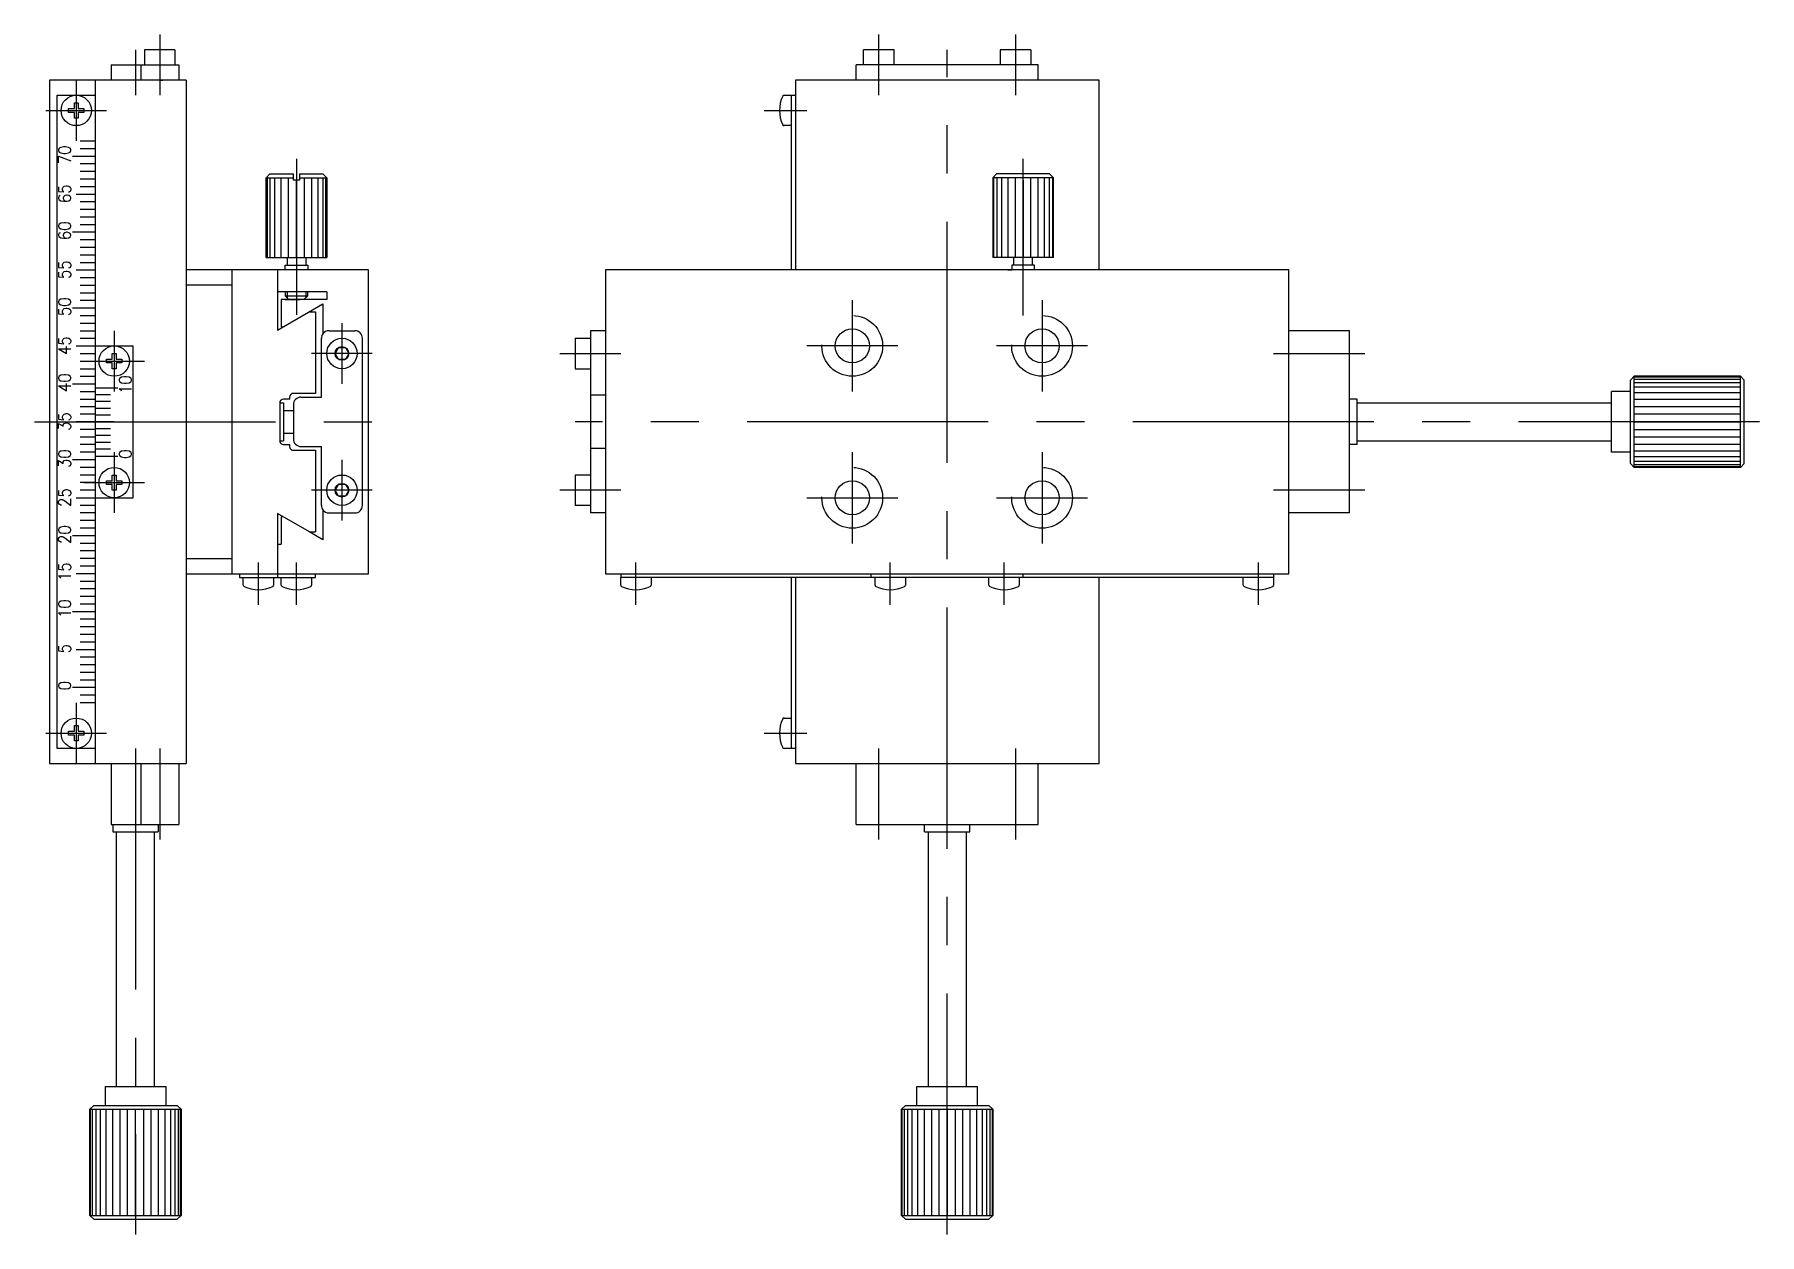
# Model space of a CAD drawing. Extents: x -181 to 303, y -176 to 120.
# Drawn here: x 75.5 to 302.7, y -107 to 51 of the extents above; entities that cross this region are included whole.
import ezdxf

# ---------------------------------------------------------------- set-up
doc = ezdxf.new("R2010")
doc.units = 0
doc.linetypes.add('CENTER', pattern=[50.8, 31.75, -6.35, 6.35, -6.35])
doc.linetypes.add('DASHED', pattern=[19.05, 12.7, -6.35])
doc.layers.get('0').update_dxf_attribs({"linetype": 'CONTINUOUS'})
doc.layers.add('CENTER', color=1, linetype='CENTER')
doc.styles.add('CONVERTER_2', font='txt.shx', dxfattribs={"width": 0.9})

# ---------------------------------------------------------------- blocks, each defined once
blk = doc.blocks.new('*U2')
at = {"color": 7, "linetype": 'CONTINUOUS', "style": 'CONVERTER_2', "width": 0.9}
blk.add_text('0', height=1.6, rotation=90, dxfattribs=at).set_placement((80.26, -35.36))
blk = doc.blocks.new('*U3')
at = {"color": 7, "linetype": 'CONTINUOUS', "style": 'CONVERTER_2', "width": 0.9}
blk.add_text('5', height=1.6, rotation=90, dxfattribs=at).set_placement((80.26, -30.48))
blk = doc.blocks.new('*U4')
at = {"color": 7, "linetype": 'CONTINUOUS', "style": 'CONVERTER_2', "width": 0.9}
blk.add_text('10', height=1.6, rotation=90, dxfattribs=at).set_placement((80.26, -25.84))
blk = doc.blocks.new('*U5')
at = {"color": 7, "linetype": 'CONTINUOUS', "style": 'CONVERTER_2', "width": 0.9}
blk.add_text('15', height=1.6, rotation=90, dxfattribs=at).set_placement((80.26, -20.96))
blk = doc.blocks.new('*U6')
at = {"color": 7, "linetype": 'CONTINUOUS', "style": 'CONVERTER_2', "width": 0.9}
blk.add_text('25', height=1.6, rotation=90, dxfattribs=at).set_placement((80.26, -11.2))
blk = doc.blocks.new('*U7')
at = {"color": 7, "linetype": 'CONTINUOUS', "style": 'CONVERTER_2', "width": 0.9}
blk.add_text('20', height=1.6, rotation=90, dxfattribs=at).set_placement((80.26, -16.08))
blk = doc.blocks.new('*U8')
at = {"color": 7, "linetype": 'CONTINUOUS', "style": 'CONVERTER_2', "width": 0.9}
blk.add_text('30', height=1.6, rotation=90, dxfattribs=at).set_placement((80.26, -6.08))
blk = doc.blocks.new('*U9')
at = {"color": 7, "linetype": 'CONTINUOUS', "style": 'CONVERTER_2', "width": 0.9}
blk.add_text('0', height=1.6, rotation=90, dxfattribs=at).set_placement((88.26, -4.86))
blk = doc.blocks.new('*U10')
at = {"color": 7, "linetype": 'CONTINUOUS', "style": 'CONVERTER_2', "width": 0.9}
blk.add_text('10', height=1.6, rotation=90, dxfattribs=at).set_placement((88.26, 3.66))
blk = doc.blocks.new('*U11')
at = {"color": 7, "linetype": 'CONTINUOUS', "style": 'CONVERTER_2', "width": 0.9}
blk.add_text('35', height=1.6, rotation=90, dxfattribs=at).set_placement((80.26, -1.2))
blk = doc.blocks.new('*U12')
at = {"color": 7, "linetype": 'CONTINUOUS', "style": 'CONVERTER_2', "width": 0.9}
blk.add_text('40', height=1.6, rotation=90, dxfattribs=at).set_placement((80.26, 3.92))
blk = doc.blocks.new('*U13')
at = {"color": 7, "linetype": 'CONTINUOUS', "style": 'CONVERTER_2', "width": 0.9}
blk.add_text('45', height=1.6, rotation=90, dxfattribs=at).set_placement((80.26, 8.8))
blk = doc.blocks.new('*U14')
at = {"color": 7, "linetype": 'CONTINUOUS', "style": 'CONVERTER_2', "width": 0.9}
blk.add_text('50', height=1.6, rotation=90, dxfattribs=at).set_placement((80.26, 13.92))
blk = doc.blocks.new('*U15')
at = {"color": 7, "linetype": 'CONTINUOUS', "style": 'CONVERTER_2', "width": 0.9}
blk.add_text('55', height=1.6, rotation=90, dxfattribs=at).set_placement((80.26, 18.8))
blk = doc.blocks.new('*U16')
at = {"color": 7, "linetype": 'CONTINUOUS', "style": 'CONVERTER_2', "width": 0.9}
blk.add_text('60', height=1.6, rotation=90, dxfattribs=at).set_placement((80.26, 23.92))
blk = doc.blocks.new('*U17')
at = {"color": 7, "linetype": 'CONTINUOUS', "style": 'CONVERTER_2', "width": 0.9}
blk.add_text('65', height=1.6, rotation=90, dxfattribs=at).set_placement((80.26, 28.8))
blk = doc.blocks.new('*U18')
at = {"color": 7, "linetype": 'CONTINUOUS', "style": 'CONVERTER_2', "width": 0.9}
blk.add_text('70', height=1.6, rotation=90, dxfattribs=at).set_placement((80.26, 33.92))

msp = doc.modelspace()

# ---------------------------------------------------------------- linework, layer by layer
at = {"color": 7, "linetype": 'CONTINUOUS'}
for p, q in [((91.99, 49), (89.99, 49)), ((89.99, 49), (89.99, 47)), ((93.99, 49), (91.99, 49)), ((93.99, 49), (93.99, 47)), ((188.71, 49), (184.71, 49)), ((184.71, 47), (184.71, 49)), ((188.71, 47), (188.71, 49)), ((202.71, 49), (202.71, 47)), ((206.71, 49), (202.71, 49)), ((206.71, 49), (206.71, 47)), ((85.59, 47), (85.59, 45)), ((85.59, 47), (85.59, 45)), ((85.59, 47), (91.99, 47)), ((89.49, 47), (89.49, 45)), ((91.99, 47), (94.49, 47)), ((94.49, 47), (94.49, 45)), ((190.71, 47), (183.71, 47)), ((183.71, 45), (183.71, 47)), ((192.21, 47), (190.71, 47)), ((199.21, 47), (192.21, 47)), ((200.71, 47), (199.21, 47)), ((207.71, 47), (200.71, 47)), ((207.71, 47), (206.71, 47)), ((207.71, 45), (207.71, 47)), ((77.49, 45), (77.49, -45)), ((95.49, 45), (77.49, 45)), ((83.49, 45), (83.49, -45)), ((91.99, 45), (85.59, 45)), ((94.49, 45), (91.79, 45)), ((91.99, 45), (91.99, 45)), ((92.09, 45), (92.39, 45)), ((92.79, 45), (92.09, 45)), ((95.49, 45), (94.49, 45)), ((95.49, 45), (95.49, -45)), ((175.71, 45), (175.71, 20)), ((190.71, 45), (175.71, 45)), ((192.21, 45), (190.71, 45)), ((199.21, 45), (192.21, 45)), ((200.71, 45), (199.21, 45)), ((215.71, 45), (200.71, 45)), ((207.71, 45), (205.71, 45)), ((209.71, 45), (207.71, 45)), ((215.71, 20), (215.71, 45)), ((78.49, -43), (78.49, 43)), ((78.49, 43), (83.49, 43)), ((79.99, 41.25), (80.74, 41.25)), ((79.99, 40.75), (79.99, 41.25)), ((80.74, 42), (81.24, 42)), ((80.74, 41.25), (80.74, 42)), ((81.24, 42), (81.24, 41.25)), ((81.24, 41.25), (81.99, 41.25)), ((81.99, 41.25), (81.99, 40.75)), ((174.22, 43), (175.71, 43)), ((175.21, 20), (175.21, 43)), ((80.74, 40.75), (79.99, 40.75)), ((80.74, 40), (80.74, 40.75)), ((81.24, 40), (80.74, 40)), ((81.24, 40.75), (81.24, 40)), ((81.99, 40.75), (81.24, 40.75)), ((175.21, 39), (174.22, 39)), ((81.49, 37), (83.49, 37)), ((80.49, 35), (83.49, 35)), ((81.49, 36), (83.49, 36)), ((81.49, 34), (83.49, 34)), ((81.49, 33), (83.49, 33)), ((81.49, 32), (83.49, 32)), ((106.49, 32.64), (105.99, 32.14)), ((105.99, 21.64), (105.99, 32.14)), ((105.99, 32.14), (109.59, 32.14)), ((106.13, 32.14), (106.13, 21.64)), ((106.49, 32.64), (109.59, 32.64)), ((106.53, 21.64), (106.53, 32.14)), ((107.16, 21.64), (107.16, 32.14)), ((107.99, 21.64), (107.99, 32.14)), ((108.96, 21.64), (108.96, 32.14)), ((109.59, 31.84), (109.59, 32.64)), ((109.99, 31.84), (109.59, 31.84)), ((109.99, 21.64), (109.99, 31.84)), ((110.39, 31.84), (109.99, 31.84)), ((110.39, 32.64), (110.39, 31.84)), ((110.39, 32.64), (113.49, 32.64)), ((110.39, 32.14), (113.99, 32.14)), ((111.03, 32.14), (111.03, 21.64)), ((111.99, 32.14), (111.99, 21.64)), ((112.82, 32.14), (112.82, 21.64)), ((113.46, 32.14), (113.46, 21.64)), ((113.99, 32.14), (113.49, 32.64)), ((113.86, 21.64), (113.86, 32.14)), ((113.99, 32.14), (113.99, 21.64)), ((201.71, 32.14), (202.21, 32.64)), ((201.71, 32.14), (201.71, 21.64)), ((205.71, 32.14), (201.71, 32.14)), ((201.85, 21.64), (201.85, 32.14)), ((205.71, 32.64), (202.21, 32.64)), ((202.25, 32.14), (202.25, 21.64)), ((202.88, 32.14), (202.88, 21.64)), ((203.71, 32.14), (203.71, 21.64)), ((204.68, 32.14), (204.68, 21.64)), ((209.21, 32.64), (205.71, 32.64)), ((209.71, 32.14), (205.71, 32.14)), ((205.71, 21.64), (205.71, 32.14)), ((205.71, 31.84), (205.71, 21.64)), ((206.75, 21.64), (206.75, 32.14)), ((207.71, 21.64), (207.71, 32.14)), ((208.54, 21.64), (208.54, 32.14)), ((209.17, 21.64), (209.17, 32.14)), ((209.21, 32.64), (209.71, 32.14)), ((209.57, 32.14), (209.57, 21.64)), ((209.71, 21.64), (209.71, 32.14)), ((80.99, 30), (83.49, 30)), ((81.49, 31), (83.49, 31)), ((81.49, 29), (83.49, 29)), ((81.49, 28), (83.49, 28)), ((80.49, 25), (83.49, 25)), ((81.49, 27), (83.49, 27)), ((81.49, 26), (83.49, 26)), ((81.49, 24), (83.49, 24)), ((81.49, 23), (83.49, 23)), ((81.49, 22), (83.49, 22)), ((81.49, 21), (83.49, 21)), ((105.99, 21.64), (106.13, 21.64)), ((106.13, 21.64), (108.77, 21.64)), ((108.49, 20.64), (111.49, 20.64)), ((108.49, 20), (108.49, 20.64)), ((108.77, 21.64), (109.99, 21.64)), ((108.77, 21.64), (108.77, 20.64)), ((109.99, 21.64), (111.22, 21.64)), ((111.22, 21.64), (111.22, 20.64)), ((111.22, 21.64), (113.99, 21.64)), ((111.49, 20.64), (111.49, 20)), ((201.85, 21.64), (201.71, 21.64)), ((204.49, 21.64), (201.85, 21.64)), ((207.21, 20.64), (204.21, 20.64)), ((204.21, 20.64), (204.21, 20)), ((205.71, 21.64), (204.49, 21.64)), ((204.49, 20.64), (204.49, 21.64)), ((206.94, 21.64), (205.71, 21.64)), ((206.94, 20.64), (206.94, 21.64)), ((209.71, 21.64), (206.94, 21.64)), ((207.21, 20), (207.21, 20.64)), ((80.99, 20), (83.49, 20)), ((81.49, 19), (83.49, 19)), ((119.49, 20), (95.49, 20)), ((95.49, 20), (95.49, -20)), ((101.49, 20), (101.49, -20)), ((107.49, 20), (107.49, 12.07)), ((119.49, -20), (119.49, 20)), ((240.71, 20), (150.71, 20)), ((150.71, 20), (150.71, 5)), ((175.71, 20), (175.21, 20)), ((203.71, 20), (204.21, 20)), ((240.71, 14), (240.71, 20)), ((81.49, 18), (83.49, 18)), ((81.49, 17), (83.49, 17)), ((81.49, 16), (83.49, 16)), ((101.49, 18), (95.49, 18)), ((107.99, 17.1), (107.49, 17.1)), ((107.49, 16), (107.49, 12.5)), ((113.99, 17.1), (107.99, 17.1)), ((108.27, 17.1), (107.99, 17.1)), ((109.49, 16.1), (107.99, 16.1)), ((113.99, 16.1), (107.99, 16.1)), ((107.99, 16.1), (107.99, 12.5)), ((109.49, 17.1), (108.27, 17.1)), ((108.49, 17.1), (108.49, 16.6)), ((108.49, 16.6), (108.99, 16.1)), ((108.49, 16.6), (111.49, 16.6)), ((108.49, 16.1), (110.49, 16.1)), ((111.99, 17.1), (108.99, 17.1)), ((111.49, 16.1), (109.49, 16.1)), ((110.99, 17.1), (110.72, 17.1)), ((110.99, 16.1), (111.49, 16.6)), ((111.49, 16.6), (111.49, 17.1)), ((113.99, 17.1), (113.99, 16.1)), ((80.49, 15), (83.49, 15)), ((81.49, 14), (83.49, 14)), ((107.49, 12.07), (113.49, 15.54)), ((111.7, 14.5), (112.49, 14.5)), ((112.49, 14.5), (112.49, 3.75)), ((113.49, 15.54), (113.49, 11.6)), ((150.71, 14), (150.71, 12)), ((240.71, 12), (240.71, 14)), ((81.49, 13), (83.49, 13)), ((81.49, 12), (83.49, 12)), ((107.99, 12.5), (108.23, 12.5)), ((114.29, 12), (117.69, 12)), ((148.71, 12), (148.71, 5)), ((148.71, 12), (148.71, 11)), ((150.71, 12), (148.71, 12)), ((150.71, 12), (150.71, 10)), ((248.71, 12), (240.71, 12)), ((240.71, 10), (240.71, 12)), ((248.71, 4), (248.71, 12)), ((80.99, 10), (88.49, 10)), ((81.49, 11), (83.49, 11)), ((88.49, -10), (88.49, 10)), ((113.29, 3.25), (113.29, 11)), ((115.54, 9.78), (115.09, 9)), ((115.54, 9.78), (116.44, 9.78)), ((116.44, 9.78), (116.89, 9)), ((118.69, -11), (118.69, 11)), ((146.71, 11), (146.71, 7)), ((146.71, 11), (148.71, 11)), ((240.71, 4), (240.71, 10)), ((81.49, 9), (83.49, 9)), ((81.49, 8), (83.49, 8)), ((81.49, 7), (83.49, 7)), ((84.99, 8.25), (85.74, 8.25)), ((84.99, 7.75), (84.99, 8.25)), ((85.74, 7.75), (84.99, 7.75)), ((85.74, 9), (86.24, 9)), ((85.74, 8.25), (85.74, 9)), ((85.74, 7), (85.74, 7.75)), ((86.24, 7), (85.74, 7)), ((86.24, 9), (86.24, 8.25)), ((86.24, 8.25), (86.99, 8.25)), ((86.99, 7.75), (86.24, 7.75)), ((86.24, 7.75), (86.24, 7)), ((86.99, 8.25), (86.99, 7.75)), ((115.54, 8.22), (115.09, 9)), ((116.44, 8.22), (115.54, 8.22)), ((116.89, 9), (116.44, 8.22)), ((146.71, 7), (148.71, 7)), ((80.49, 5), (83.49, 5)), ((81.49, 6), (83.49, 6)), ((148.71, 5), (148.71, 3.5)), ((150.71, 5), (150.71, 3.5)), ((286.21, 6), (285.71, 5.5)), ((285.71, -5.5), (285.71, 5.5)), ((286.21, 6), (300.21, 6)), ((300.21, 6), (286.21, 6)), ((286.21, 0), (286.21, 6)), ((286.21, 5.91), (300.21, 5.91)), ((286.21, 5.64), (300.21, 5.64)), ((286.21, 5.2), (300.21, 5.2)), ((286.21, 4.6), (300.21, 4.6)), ((300.21, 6), (300.71, 5.5)), ((300.21, 0), (300.21, 6)), ((300.71, 2), (300.71, 5.5)), ((81.49, 4), (83.49, 4)), ((81.49, 3), (83.49, 3)), ((83.49, 4.5), (86.49, 4.5)), ((83.49, 3.6), (85.49, 3.6)), ((85.49, 2.7), (83.49, 2.7)), ((107.79, 2.5), (108.29, 2.5)), ((107.79, 2.5), (107.79, -2.5)), ((109.09, 3), (108.29, 3)), ((108.29, 2.5), (108.29, 1.5)), ((109.09, 3.25), (109.09, 3)), ((112.49, 3.75), (109.59, 3.75)), ((110.59, 3.25), (113.29, 3.25)), ((150.71, 3.5), (148.71, 3.5)), ((148.71, 3.5), (148.71, -3.5)), ((150.71, 3.5), (150.71, -3.5)), ((240.71, 3), (240.71, 4)), ((240.71, 2.5), (240.71, 3)), ((240.71, -2.5), (240.71, 2.5)), ((248.71, 2.5), (248.71, 4)), ((249.71, 3), (248.71, 3)), ((248.71, -2.5), (248.71, 2.5)), ((249.71, 2.5), (249.71, 3)), ((249.71, 2.5), (283.21, 2.5)), ((249.71, -2.5), (249.71, 2.5)), ((283.21, -4), (283.21, 4)), ((285.71, 4), (283.21, 4)), ((285.71, 4), (283.21, 4)), ((283.21, 2.5), (283.21, 4)), ((283.21, -2.5), (283.21, 2.5)), ((285.71, -4), (285.71, 4)), ((286.21, 3.86), (300.21, 3.86)), ((286.21, 3), (300.21, 3)), ((85.99, 0), (80.99, 0)), ((81.49, 2), (83.49, 2)), ((83.49, 1), (81.49, 1)), ((83.49, 1.8), (85.49, 1.8)), ((85.49, 0.9), (83.49, 0.9)), ((108.29, 1.5), (109.59, 1.5)), ((108.29, 1.5), (108.29, -1.5)), ((109.59, 2.25), (109.59, 1.5)), ((109.59, 1.5), (109.59, -1.5)), ((286.21, 2.02), (300.21, 2.02)), ((286.21, 1.04), (300.21, 1.04)), ((286.21, 0), (300.21, 0)), ((286.21, -1.04), (286.21, 0)), ((300.21, -1.04), (300.21, 0)), ((300.71, -2), (300.71, 2)), ((83.49, -1), (81.49, -1)), ((83.49, -2), (81.49, -2)), ((85.49, -0.9), (83.49, -0.9)), ((85.49, -1.8), (83.49, -1.8)), ((108.29, -1.5), (109.59, -1.5)), ((108.29, -1.5), (108.29, -2.5)), ((109.59, -1.5), (109.59, -2.25)), ((300.21, -1.04), (286.21, -1.04)), ((286.21, -2.02), (286.21, -1.04)), ((300.21, -2.02), (286.21, -2.02)), ((286.21, -3), (286.21, -2.02)), ((300.21, -2.02), (300.21, -1.04)), ((300.21, -3), (300.21, -2.02)), ((300.71, -2.2), (300.71, -2)), ((300.71, -5.5), (300.71, -2.2)), ((83.49, -3), (81.49, -3)), ((83.49, -4), (81.49, -4)), ((85.49, -2.7), (83.49, -2.7)), ((85.49, -3.6), (83.49, -3.6)), ((83.49, -4.5), (86.49, -4.5)), ((107.79, -2.5), (108.29, -2.5)), ((108.29, -3), (109.09, -3)), ((109.09, -3), (109.09, -3.25)), ((109.59, -3.75), (112.49, -3.75)), ((110.59, -3.25), (113.29, -3.25)), ((112.49, -3.75), (112.49, -14.5)), ((113.29, -11), (113.29, -3.25)), ((148.71, -3.5), (148.71, -5)), ((150.71, -3.5), (148.71, -3.5)), ((150.71, -3.5), (150.71, -5)), ((240.71, -3), (240.71, -2.5)), ((240.71, -4), (240.71, -3)), ((240.71, -5), (240.71, -4)), ((248.71, -3), (248.71, -2.5)), ((248.71, -4), (248.71, -3)), ((249.71, -3), (248.71, -3)), ((248.71, -12), (248.71, -4)), ((249.71, -2.5), (283.21, -2.5)), ((249.71, -3), (249.71, -2.5)), ((283.21, -4), (283.21, -2.5)), ((285.71, -4), (283.21, -4)), ((300.21, -3), (286.21, -3)), ((286.21, -3.86), (286.21, -3)), ((286.21, -4.6), (286.21, -3.86)), ((300.21, -3.86), (286.21, -3.86)), ((300.21, -3.86), (300.21, -3)), ((300.21, -4.6), (300.21, -3.86)), ((83.49, -5), (80.49, -5)), ((83.49, -6), (81.49, -6)), ((148.71, -5), (148.71, -12)), ((150.71, -5), (150.71, -20)), ((240.71, -10), (240.71, -5)), ((285.71, -5.5), (286.21, -6)), ((300.21, -4.6), (286.21, -4.6)), ((286.21, -5.2), (286.21, -4.6)), ((300.21, -5.2), (286.21, -5.2)), ((286.21, -5.64), (286.21, -5.2)), ((300.21, -5.64), (286.21, -5.64)), ((286.21, -5.91), (286.21, -5.64)), ((300.21, -5.91), (286.21, -5.91)), ((286.21, -6), (286.21, -5.91)), ((300.21, -6), (286.21, -6)), ((300.21, -5.2), (300.21, -4.6)), ((300.21, -5.64), (300.21, -5.2)), ((300.21, -6), (300.71, -5.5)), ((300.21, -5.91), (300.21, -5.64)), ((300.21, -6), (300.21, -5.91)), ((83.49, -7), (81.49, -7)), ((83.49, -8), (81.49, -8)), ((83.49, -9), (81.49, -9)), ((84.99, -7.75), (85.74, -7.75)), ((84.99, -8.25), (84.99, -7.75)), ((85.74, -8.25), (84.99, -8.25)), ((85.74, -7), (86.24, -7)), ((85.74, -7.75), (85.74, -7)), ((85.74, -9), (85.74, -8.25)), ((86.24, -9), (85.74, -9)), ((86.24, -7), (86.24, -7.75)), ((86.24, -7.75), (86.99, -7.75)), ((86.99, -8.25), (86.24, -8.25)), ((86.24, -8.25), (86.24, -9)), ((86.99, -7.75), (86.99, -8.25)), ((115.54, -8.22), (115.09, -9)), ((115.54, -9.78), (115.09, -9)), ((115.54, -8.22), (116.44, -8.22)), ((116.44, -8.22), (116.89, -9)), ((116.89, -9), (116.44, -9.78)), ((146.71, -7), (146.71, -11)), ((148.71, -7), (146.71, -7)), ((80.99, -10), (88.49, -10)), ((83.49, -11), (81.49, -11)), ((116.44, -9.78), (115.54, -9.78)), ((148.71, -11), (146.71, -11)), ((240.71, -12), (240.71, -10)), ((83.49, -12), (81.49, -12)), ((83.49, -13), (81.49, -13)), ((111.7, -14.5), (107.49, -12.07)), ((107.49, -12.07), (107.49, -16)), ((107.49, -12.5), (107.49, -15)), ((107.99, -12.5), (107.99, -16.1)), ((108.23, -12.5), (107.99, -12.5)), ((113.49, -11.6), (113.49, -15.54)), ((114.29, -12), (117.69, -12)), ((150.71, -12), (148.71, -12)), ((248.71, -12), (240.71, -12)), ((240.71, -14), (240.71, -12)), ((83.49, -15), (80.49, -15)), ((83.49, -14), (81.49, -14)), ((112.49, -14.96), (111.7, -14.5)), ((111.7, -14.5), (112.49, -14.5)), ((113.49, -15.54), (112.49, -14.96)), ((240.71, -20), (240.71, -14)), ((83.49, -16), (81.49, -16)), ((83.49, -17), (81.49, -17)), ((83.49, -18), (81.49, -18)), ((95.49, -18), (101.49, -18)), ((107.49, -16), (107.49, -20.5)), ((107.49, -16.1), (107.99, -16.1)), ((83.49, -20), (80.99, -20)), ((83.49, -19), (81.49, -19)), ((95.49, -20), (119.49, -20)), ((102.49, -20), (102.49, -20.5)), ((112.49, -20.5), (112.49, -20)), ((150.71, -20), (240.71, -20)), ((152.71, -20), (152.71, -20.5)), ((185.71, -20), (205.71, -20)), ((185.71, -20.5), (185.71, -20)), ((205.71, -20.5), (205.71, -20)), ((238.71, -20), (238.71, -21.49)), ((83.49, -21), (81.49, -21)), ((83.49, -22), (81.49, -22)), ((102.49, -20.5), (107.49, -20.5)), ((102.99, -21.49), (102.99, -20.5)), ((106.99, -20.5), (106.99, -21.49)), ((107.49, -20.5), (107.99, -20.5)), ((107.99, -20.5), (112.49, -20.5)), ((107.99, -21.49), (107.99, -20.5)), ((111.99, -20.5), (111.99, -21.49)), ((238.71, -20.5), (152.71, -20.5)), ((152.71, -21.49), (152.71, -20.5)), ((156.71, -20.5), (156.71, -21.49)), ((175.21, -23.58), (175.21, -20.5)), ((175.71, -20.5), (175.71, -45)), ((186.21, -21.49), (186.21, -20.5)), ((190.21, -20.5), (190.21, -21.49)), ((201.21, -21.49), (201.21, -20.5)), ((205.21, -20.5), (205.21, -21.49)), ((215.71, -45), (215.71, -20.5)), ((234.71, -21.49), (234.71, -20.5)), ((83.49, -23), (81.49, -23)), ((83.49, -24), (81.49, -24)), ((175.21, -43), (175.21, -23.58)), ((83.49, -25), (80.49, -25)), ((83.49, -26), (81.49, -26)), ((83.49, -27), (81.49, -27)), ((83.49, -28), (81.49, -28)), ((83.49, -29), (81.49, -29)), ((83.49, -30), (80.99, -30)), ((83.49, -31), (81.49, -31)), ((83.49, -32), (81.49, -32)), ((83.49, -33), (81.49, -33)), ((83.49, -34), (81.49, -34)), ((83.49, -35), (80.49, -35)), ((83.49, -36), (81.49, -36)), ((83.49, -37), (81.49, -37)), ((79.99, -41.25), (79.99, -40.75)), ((79.99, -40.75), (80.74, -40.75)), ((80.74, -40), (81.24, -40)), ((80.74, -40.75), (80.74, -40)), ((81.24, -40), (81.24, -40.75)), ((81.24, -40.75), (81.99, -40.75)), ((81.99, -40.75), (81.99, -41.25)), ((174.22, -39), (175.21, -39)), ((83.49, -43), (78.49, -43)), ((80.74, -41.25), (79.99, -41.25)), ((80.74, -42), (80.74, -41.25)), ((81.24, -42), (80.74, -42)), ((81.99, -41.25), (81.24, -41.25)), ((81.24, -41.25), (81.24, -42)), ((175.71, -43), (174.22, -43)), ((77.49, -45), (85.39, -45)), ((84.79, -45), (95.49, -45)), ((85.59, -45), (95.49, -45)), ((85.59, -45), (85.59, -53)), ((85.59, -45), (85.59, -47)), ((89.49, -45), (89.49, -53)), ((94.49, -45), (95.49, -45)), ((94.49, -45), (94.49, -53)), ((175.71, -45), (181.71, -45)), ((181.71, -45), (183.71, -45)), ((183.71, -45), (185.71, -45)), ((183.71, -53), (183.71, -45)), ((185.71, -45), (190.71, -45)), ((190.71, -45), (191.71, -45)), ((191.71, -45), (192.71, -45)), ((192.71, -45), (193.21, -45)), ((193.21, -45), (198.21, -45)), ((198.21, -45), (198.71, -45)), ((198.71, -45), (199.71, -45)), ((199.71, -45), (205.71, -45)), ((205.71, -45), (207.71, -45)), ((207.71, -53), (207.71, -45)), ((207.71, -45), (209.71, -45)), ((209.71, -45), (215.71, -45)), ((85.59, -53), (89.49, -53)), ((85.79, -53), (85.79, -54)), ((85.79, -54), (91.79, -54)), ((86.29, -87.5), (86.29, -54)), ((89.49, -53), (94.49, -53)), ((91.29, -87.5), (91.29, -54)), ((91.79, -53), (91.79, -54)), ((183.71, -53), (191.71, -53)), ((191.71, -53), (192.71, -53)), ((192.71, -54), (192.71, -53)), ((192.71, -53), (193.21, -53)), ((192.71, -54), (193.21, -54)), ((193.21, -53), (198.21, -53)), ((193.21, -54), (193.21, -87.5)), ((193.21, -54), (198.21, -54)), ((198.21, -53), (199.71, -53)), ((198.21, -54), (198.21, -87.5)), ((198.21, -54), (198.71, -54)), ((198.71, -54), (198.71, -53)), ((199.71, -53), (207.71, -53)), ((84.79, -87.5), (92.79, -87.5)), ((84.79, -87.5), (86.29, -87.5)), ((84.79, -87.5), (84.79, -90)), ((84.79, -87.5), (84.79, -90)), ((86.29, -87.5), (91.29, -87.5)), ((91.29, -87.5), (92.79, -87.5)), ((92.79, -87.5), (92.79, -90)), ((191.71, -87.5), (199.71, -87.5)), ((191.71, -87.5), (193.21, -87.5)), ((191.71, -90), (191.71, -87.5)), ((193.21, -87.5), (198.21, -87.5)), ((198.21, -87.5), (199.71, -87.5)), ((199.71, -90), (199.71, -87.5)), ((199.71, -90), (199.71, -87.5)), ((83.29, -90), (82.79, -90.5)), ((82.79, -90.5), (82.79, -104.5)), ((82.79, -104.5), (82.79, -90.5)), ((82.79, -90.5), (88.79, -90.5)), ((82.88, -104.5), (82.88, -90.5)), ((83.15, -104.5), (83.15, -90.5)), ((83.29, -90), (94.29, -90)), ((83.6, -104.5), (83.6, -90.5)), ((84.2, -104.5), (84.2, -90.5)), ((84.79, -90), (92.79, -90)), ((84.94, -104.5), (84.94, -90.5)), ((85.79, -104.5), (85.79, -90.5)), ((86.77, -104.5), (86.77, -90.5)), ((87.75, -104.5), (87.75, -90.5)), ((88.79, -104.5), (88.79, -90.5)), ((88.79, -90.5), (89.83, -90.5)), ((89.83, -90.5), (89.83, -104.5)), ((89.83, -90.5), (90.81, -90.5)), ((90.81, -90.5), (90.81, -104.5)), ((90.81, -90.5), (91.79, -90.5)), ((91.79, -90.5), (92.65, -90.5)), ((91.79, -90.5), (91.79, -104.5)), ((92.65, -90.5), (92.65, -104.5)), ((92.65, -90.5), (93.39, -90.5)), ((93.39, -90.5), (93.39, -104.5)), ((93.39, -90.5), (93.99, -90.5)), ((93.99, -90.5), (93.99, -104.5)), ((93.99, -90.5), (94.43, -90.5)), ((94.79, -90.5), (94.29, -90)), ((94.43, -90.5), (94.43, -104.5)), ((94.43, -90.5), (94.7, -90.5)), ((94.7, -90.5), (94.7, -104.5)), ((94.7, -90.5), (94.79, -90.5)), ((94.79, -90.5), (94.79, -104.5)), ((190.21, -90), (189.71, -90.5)), ((189.71, -104.5), (189.71, -90.5)), ((189.71, -90.5), (189.8, -90.5)), ((189.8, -104.5), (189.8, -90.5)), ((189.8, -90.5), (190.07, -90.5)), ((190.07, -104.5), (190.07, -90.5)), ((190.07, -90.5), (190.51, -90.5)), ((190.21, -90), (201.21, -90)), ((190.51, -104.5), (190.51, -90.5)), ((190.51, -90.5), (191.11, -90.5)), ((191.11, -104.5), (191.11, -90.5)), ((191.11, -90.5), (191.85, -90.5)), ((191.71, -90), (199.71, -90)), ((191.85, -104.5), (191.85, -90.5)), ((191.85, -90.5), (192.71, -90.5)), ((192.71, -104.5), (192.71, -90.5)), ((192.71, -90.5), (193.69, -90.5)), ((193.69, -104.5), (193.69, -90.5)), ((193.69, -90.5), (194.67, -90.5)), ((194.67, -104.5), (194.67, -90.5)), ((194.67, -90.5), (195.71, -90.5)), ((195.71, -90.5), (201.71, -90.5)), ((195.71, -90.5), (195.71, -104.5)), ((196.75, -90.5), (196.75, -104.5)), ((197.73, -90.5), (197.73, -104.5)), ((198.71, -90.5), (198.71, -104.5)), ((199.57, -90.5), (199.57, -104.5)), ((200.31, -90.5), (200.31, -104.5)), ((200.91, -90.5), (200.91, -104.5)), ((201.71, -90.5), (201.21, -90)), ((201.35, -90.5), (201.35, -104.5)), ((201.62, -90.5), (201.62, -104.5)), ((201.71, -104.5), (201.71, -90.5)), ((201.71, -90.5), (201.71, -104.5)), ((82.79, -104.5), (88.79, -104.5)), ((83.29, -105), (82.79, -104.5)), ((88.79, -104.5), (89.83, -104.5)), ((89.83, -104.5), (90.81, -104.5)), ((90.81, -104.5), (91.79, -104.5)), ((91.79, -104.5), (92.65, -104.5)), ((92.65, -104.5), (93.39, -104.5)), ((93.39, -104.5), (93.99, -104.5)), ((93.99, -104.5), (94.43, -104.5)), ((94.29, -105), (94.79, -104.5)), ((94.43, -104.5), (94.7, -104.5)), ((94.7, -104.5), (94.79, -104.5)), ((189.71, -104.5), (190.21, -105)), ((189.71, -104.5), (189.8, -104.5)), ((189.8, -104.5), (190.07, -104.5)), ((190.07, -104.5), (190.51, -104.5)), ((190.51, -104.5), (191.11, -104.5)), ((191.11, -104.5), (191.85, -104.5)), ((191.85, -104.5), (192.71, -104.5)), ((192.71, -104.5), (193.69, -104.5)), ((193.69, -104.5), (194.67, -104.5)), ((194.67, -104.5), (195.71, -104.5)), ((195.71, -104.5), (201.71, -104.5)), ((201.71, -104.5), (201.21, -105)), ((83.29, -105), (86.79, -105)), ((86.79, -105), (90.79, -105)), ((90.79, -105), (90.99, -105)), ((90.99, -105), (94.29, -105)), ((190.21, -105), (193.51, -105)), ((193.51, -105), (193.71, -105)), ((193.71, -105), (197.71, -105)), ((197.71, -105), (201.21, -105))]:
    msp.add_line(p, q, dxfattribs=at)
at = {"color": 3, "linetype": 'CONTINUOUS'}
for p, q in [((108.76, 17.1), (108.76, 16.33)), ((111.22, 17.1), (111.22, 16.33))]:
    msp.add_line(p, q, dxfattribs=at)
at = {"color": 7, "linetype": 'CONTINUOUS'}
for centre, radius in [((80.99, 41), 2), ((183.21, 10), 2.25), ((208.21, 10), 2.25), ((85.99, 8), 2), ((115.99, 9), 2), ((115.99, 9), 0.9), ((85.99, -8), 2), ((115.99, -9), 2), ((115.99, -9), 0.9), ((183.21, -10), 2.25), ((208.21, -10), 2.25), ((80.99, -41), 2)]:
    msp.add_circle(centre, radius, dxfattribs=at)
at = {"color": 3, "linetype": 'DASHED'}
for centre in [(183.21, 10), (208.21, 10), (183.21, -10), (208.21, -10)]:
    msp.add_circle(centre, 4, dxfattribs=at)
at = {"color": 7, "linetype": 'CONTINUOUS'}
for centre, radius, start, end in [((177.97, 41), 4.35, 154.3284, 205.6716), ((174.22, 42.8), 0.2, 90, 154.3284), ((174.22, 39.2), 0.2, 205.6716, 270), ((114.29, 11), 1, 143.1301, 180), ((114.29, 11), 1, 90, 143.1301), ((117.69, 11), 1, 0, 90), ((108.29, 2.5), 0.5, 90, 180), ((109.59, 3.25), 0.5, 90, 180), ((110.59, 2.25), 1, 90, 180), ((110.59, -2.25), 1, 180, 270), ((108.29, -2.5), 0.5, 180, 270), ((109.59, -3.25), 0.5, 180, 270), ((114.29, -11), 1, 180, 216.8699), ((117.69, -11), 1, 270, 0), ((114.29, -11), 1, 216.8699, 270), ((103.19, -21.49), 0.2, 180, 244.3284), ((104.99, -17.75), 4.35, 244.3284, 295.6716), ((106.79, -21.49), 0.2, 295.6716, 0), ((108.19, -21.49), 0.2, 180, 244.3284), ((109.99, -17.75), 4.35, 244.3284, 295.6716), ((111.79, -21.49), 0.2, 295.6716, 0), ((152.91, -21.49), 0.2, 180, 244.3284), ((154.71, -17.75), 4.35, 244.3284, 295.6716), ((156.51, -21.49), 0.2, 295.6716, 0), ((186.41, -21.49), 0.2, 180, 244.3284), ((188.21, -17.75), 4.35, 244.3284, 295.6716), ((190.01, -21.49), 0.2, 295.6716, 0), ((201.41, -21.49), 0.2, 180, 244.3284), ((203.21, -17.75), 4.35, 244.3284, 295.6716), ((205.01, -21.49), 0.2, 295.6716, 0), ((234.91, -21.49), 0.2, 180, 244.3284), ((236.71, -17.75), 4.35, 244.3284, 295.6716), ((238.51, -21.49), 0.2, 295.6716, 0), ((177.97, -41), 4.35, 154.3284, 205.6716), ((174.22, -39.2), 0.2, 90, 154.3284), ((174.22, -42.8), 0.2, 205.6716, 270)]:
    msp.add_arc(centre, radius, start, end, dxfattribs=at)
at = {"layer": 'CENTER', "color": 1, "linetype": 'CENTER'}
for p, q in [((91.99, 51), (91.99, 43)), ((186.71, 43), (186.71, 51)), ((204.71, 51), (204.71, 43)), ((88.79, 49), (88.79, 43)), ((195.71, -107), (195.71, 49)), ((80.99, 45), (80.99, 37)), ((76.99, 41), (84.99, 41)), ((171.61, 41), (177.21, 41)), ((109.99, 34.64), (109.99, 14.1)), ((205.71, 14), (205.71, 34.64)), ((183.21, 16), (183.21, 4)), ((208.21, 16), (208.21, 4)), ((85.99, 12), (85.99, 4)), ((115.99, 13), (115.99, 5)), ((189.21, 10), (177.21, 10)), ((214.21, 10), (202.21, 10)), ((81.99, 8), (89.99, 8)), ((119.99, 9), (111.99, 9)), ((144.71, 9), (152.71, 9)), ((238.71, 9), (250.71, 9)), ((75.49, 0), (121.49, 0)), ((302.71, 0), (146.71, 0)), ((85.99, -4), (85.99, -12)), ((183.21, -4), (183.21, -16)), ((208.21, -4), (208.21, -16)), ((115.99, -5), (115.99, -13)), ((81.99, -8), (89.99, -8)), ((119.99, -9), (111.99, -9)), ((152.71, -9), (144.71, -9)), ((250.71, -9), (238.71, -9)), ((177.21, -10), (189.21, -10)), ((202.21, -10), (214.21, -10)), ((104.99, -24.1), (104.99, -18.5)), ((109.99, -24.1), (109.99, -18.5)), ((154.71, -24.1), (154.71, -18.5)), ((188.21, -24.1), (188.21, -18.5)), ((203.21, -24.1), (203.21, -18.5)), ((236.71, -24.1), (236.71, -18.5)), ((80.99, -37), (80.99, -45)), ((76.99, -41), (84.99, -41)), ((88.79, -43), (88.79, -107)), ((91.99, -43), (91.99, -55)), ((171.61, -41), (177.21, -41)), ((186.71, -55), (186.71, -43)), ((204.71, -43), (204.71, -55))]:
    msp.add_line(p, q, dxfattribs=at)

# ---------------------------------------------------------------- block references
at = {"color": 7, "linetype": 'CONTINUOUS'}
for name in ['*U18', '*U17', '*U16', '*U15', '*U14', '*U13', '*U12', '*U10', '*U11', '*U8', '*U9', '*U6', '*U7', '*U5', '*U4', '*U3', '*U2']:
    msp.add_blockref(name, (0, 0), dxfattribs=at)

doc.saveas('drawing.dxf')
